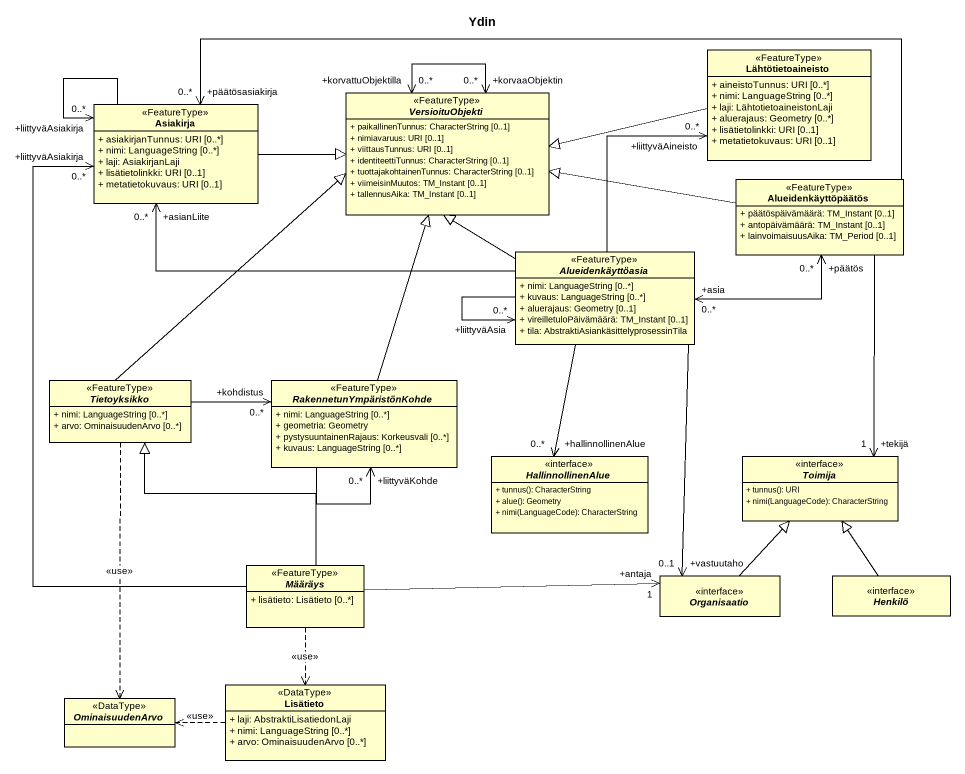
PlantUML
@startuml
title Ydin
hide circle
hide empty members
skinparam classAttributeIconSize 0
class Lähtötietoaineisto <<FeatureType>> {
  + aineistoTunnus: URI [0..*]
  + nimi: LanguageString [0..*]
  + laji: LähtotietoaineistonLaji
  + aluerajaus: Geometry [0..*]
  + lisätietolinkki: URI [0..1]
  + metatietokuvaus: URI [0..1]
}
class Asiakirja <<FeatureType>> {
  + asiakirjanTunnus: URI [0..*]
  + nimi: LanguageString [0..*]
  + laji: AsiakirjanLaji
  + lisätietolinkki: URI [0..1]
  + metatietokuvaus: URI [0..1]
}
abstract class VersioituObjekti <<FeatureType>> {
  + paikallinenTunnus: CharacterString [0..1]
  + nimiavaruus: URI [0..1]
  + viittausTunnus: URI [0..1]
  + identiteettiTunnus: CharacterString [0..1]
  + tuottajakohtainenTunnus: CharacterString [0..1]
  + viimeisinMuutos: TM_Instant [0..1]
  + tallennusAika: TM_Instant [0..1]
}
class Alueidenkäyttöpäätös <<FeatureType>> {
  + päätöspäivämäärä: TM_Instant [0..1]
  + antopäivämäärä: TM_Instant [0..1]
  + lainvoimaisuusAika: TM_Period [0..1]
}
abstract class Alueidenkäyttöasia <<FeatureType>> {
  + nimi: LanguageString [0..*]
  + kuvaus: LanguageString [0..*]
  + aluerajaus: Geometry [0..1]
  + vireilletuloPäivämäärä: TM_Instant [0..1]
  + tila: AbstraktiAsiankäsittelyprosessinTila
}
abstract class Tietoyksikko <<FeatureType>> {
  + nimi: LanguageString [0..*]
  + arvo: OminaisuudenArvo [0..*]
}
abstract class RakennetunYmpäristönKohde <<FeatureType>> {
  + nimi: LanguageString [0..*]
  + geometria: Geometry
  + pystysuuntainenRajaus: Korkeusvali [0..*]
  + kuvaus: LanguageString [0..*]
}
interface HallinnollinenAlue {
  + tunnus(): CharacterString
  + alue(): Geometry
  + nimi(LanguageCode): CharacterString
}
interface Toimija {
  + tunnus(): URI
  + nimi(LanguageCode): CharacterString
}
abstract class Määräys <<FeatureType>> {
  + lisätieto: Lisätieto [0..*]
}
interface Organisaatio
interface Henkilö
class Lisätieto <<DataType>> {
  + laji: AbstraktiLisatiedonLaji
  + nimi: LanguageString [0..*]
  + arvo: OminaisuudenArvo [0..*]
}
abstract class OminaisuudenArvo <<DataType>>
Lähtötietoaineisto -left-|> VersioituObjekti
Asiakirja --> "+liittyväAsiakirja\n0..*" Asiakirja
Asiakirja -right-|> VersioituObjekti
VersioituObjekti "+korvaaObjektin\n0..*" <--> "+korvattuObjektilla\n0..*" VersioituObjekti
Alueidenkäyttöpäätös -left-> "+päätösasiakirja\n0..*" Asiakirja
Alueidenkäyttöpäätös -left-|> VersioituObjekti
Alueidenkäyttöpäätös "+päätös\n0..*" <-left-> "+asia\n0..*" Alueidenkäyttöasia
Alueidenkäyttöpäätös --> "+tekijä\n1" Toimija
Alueidenkäyttöasia -up-> "+liittyväAineisto\n0..*" Lähtötietoaineisto
Alueidenkäyttöasia -left-> "+asianLiite\n0..*" Asiakirja
Alueidenkäyttöasia -up-|> VersioituObjekti
Alueidenkäyttöasia --> "+liittyväAsia\n0..*" Alueidenkäyttöasia
Alueidenkäyttöasia --> "+hallinnollinenAlue\n0..*" HallinnollinenAlue
Tietoyksikko -up-|> VersioituObjekti
Tietoyksikko -right-> "+kohdistus\n0..*" RakennetunYmpäristönKohde
Tietoyksikko ..> OminaisuudenArvo : <<use>>
RakennetunYmpäristönKohde -up-|> VersioituObjekti
RakennetunYmpäristönKohde --> "+liittyväKohde\n0..*" RakennetunYmpäristönKohde
Määräys -up-> "+liittyväAsiakirja\n0..*" Asiakirja
Määräys -up-|> Tietoyksikko
Määräys -right-> "+antaja\n1" Organisaatio
Määräys ..> Lisätieto : <<use>>
Organisaatio "+vastuutaho\n0..1" <-up- Alueidenkäyttöasia
Organisaatio -up-|> Toimija
Henkilö -up-|> Toimija
Lisätieto .left.> OminaisuudenArvo : <<use>>
@enduml
